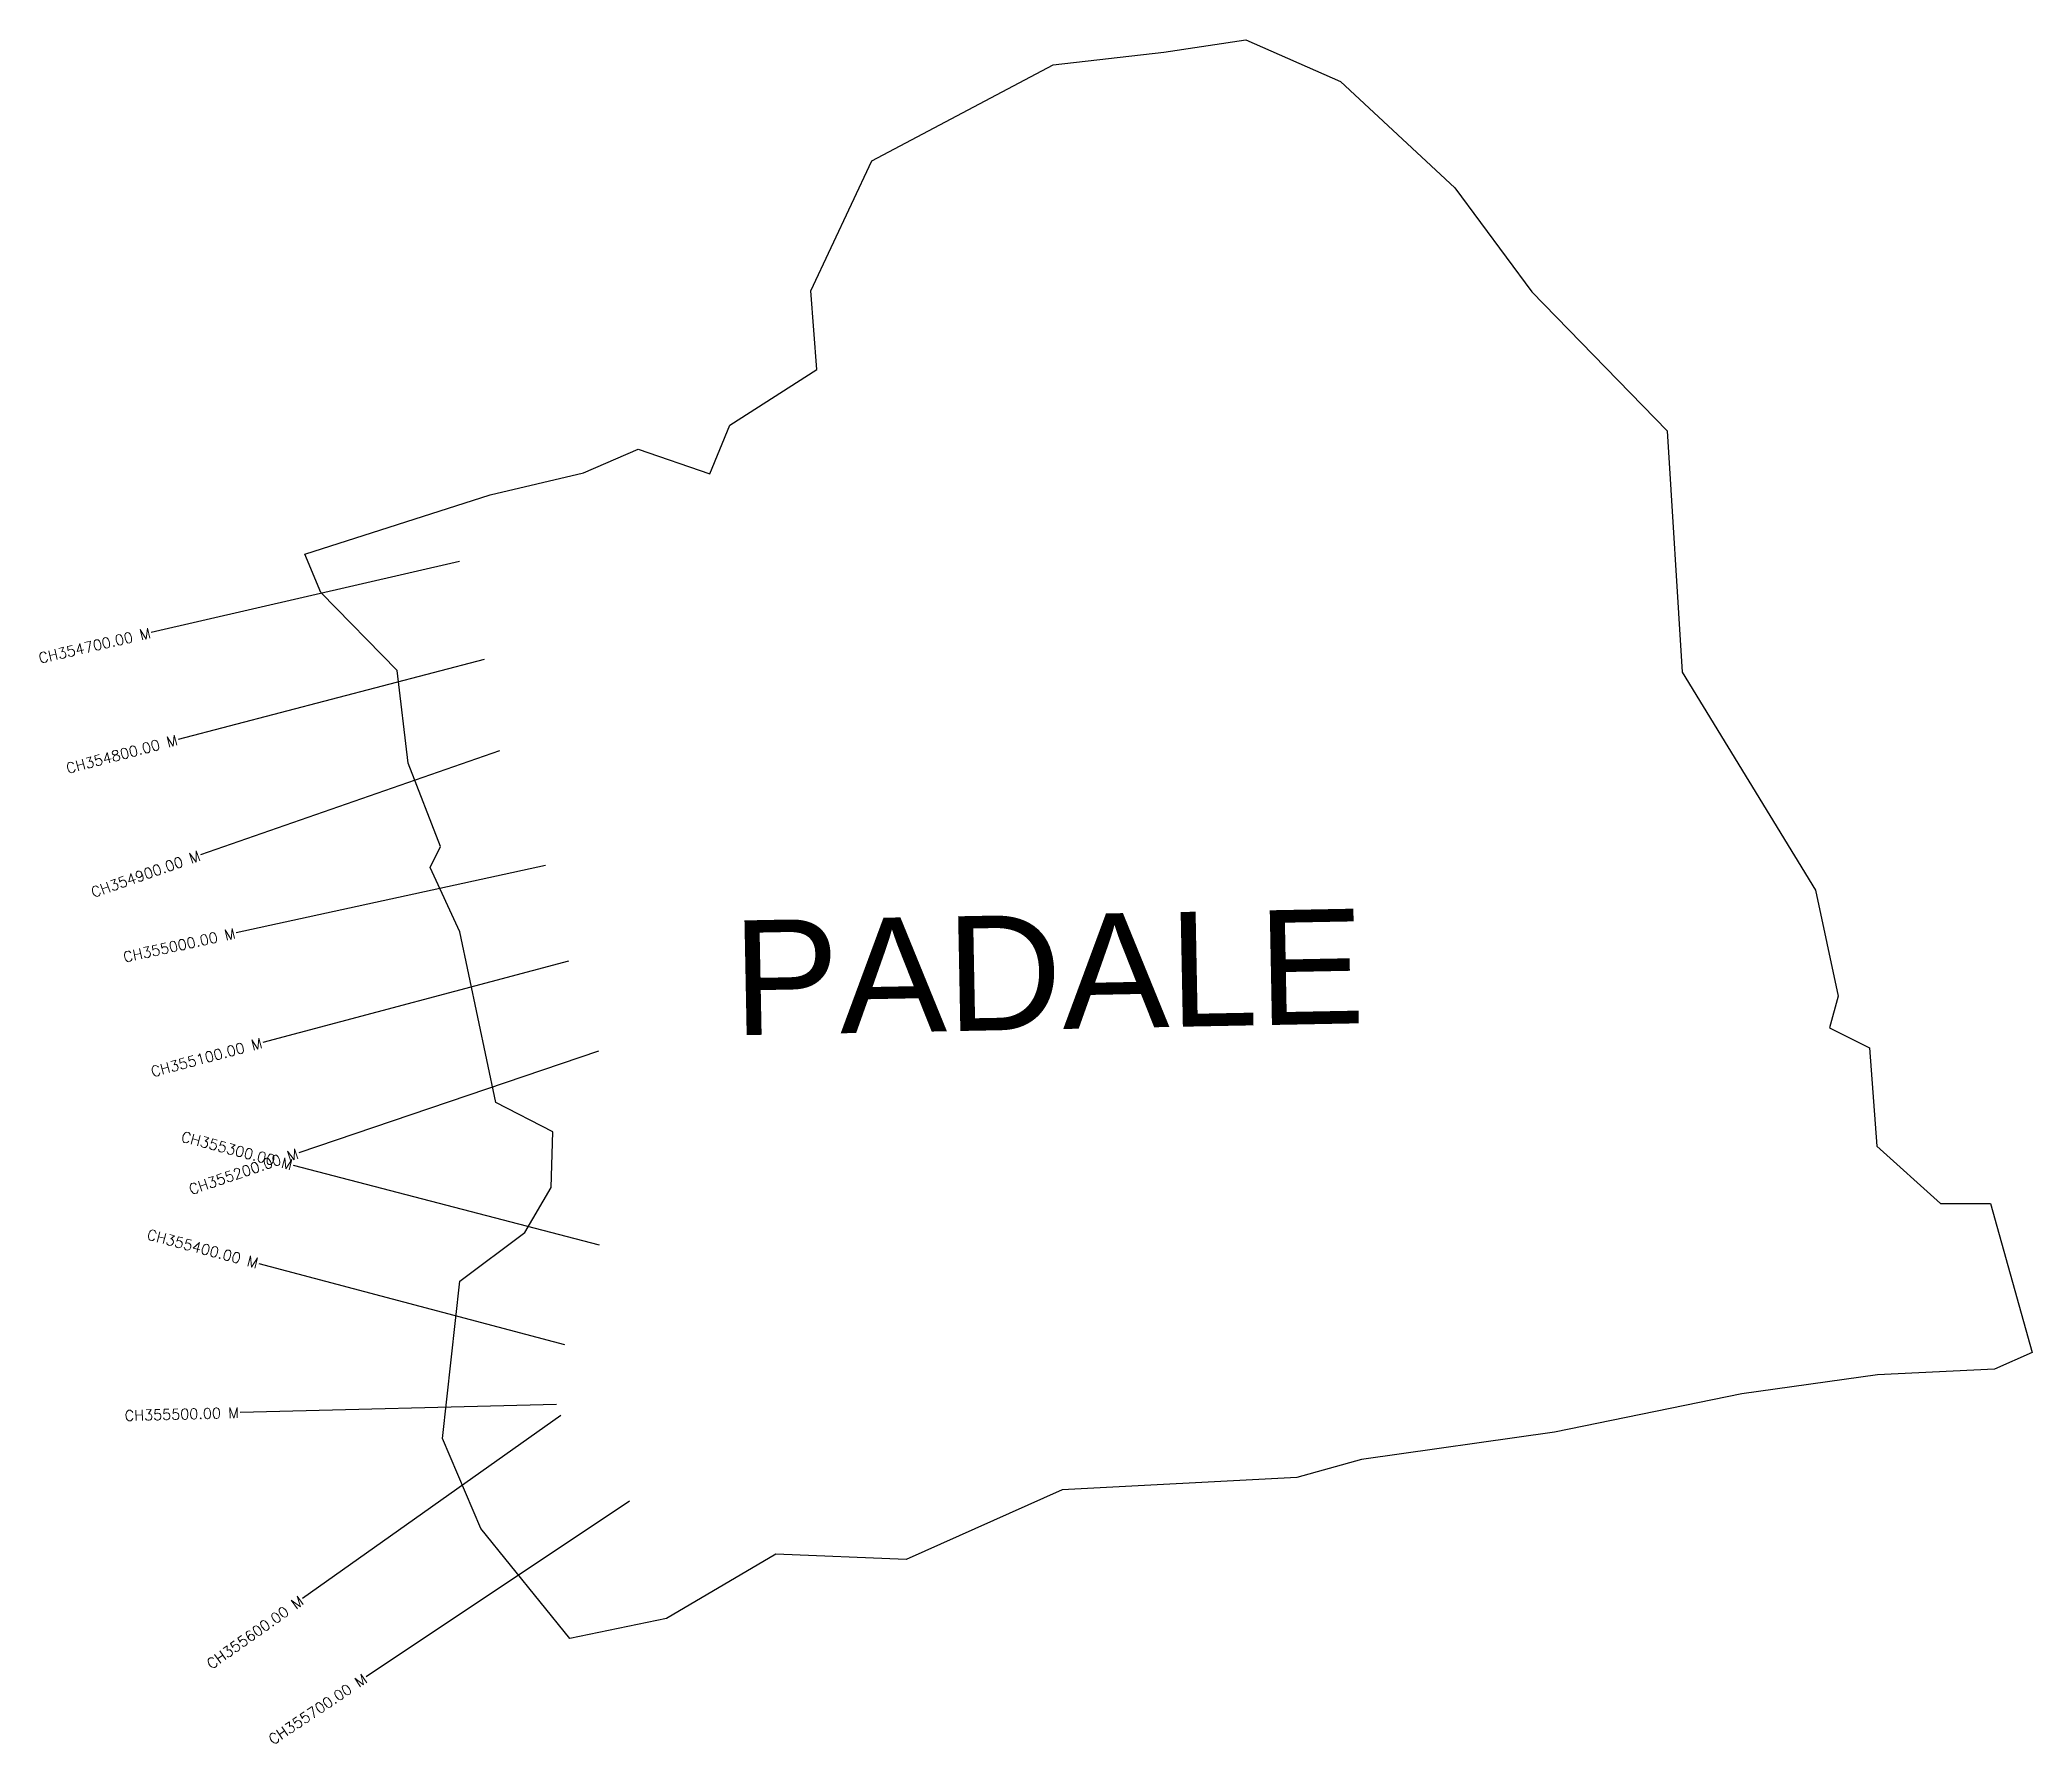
# Model space of a CAD drawing. Header units: metres. Extents: x 295718 to 297607, y 1977185 to 1978799.
import ezdxf
from ezdxf.enums import TextEntityAlignment as Align

# ---------------------------------------------------------------- set-up
doc = ezdxf.new("R2010")
doc.units = ezdxf.units.M
doc.header["$MEASUREMENT"] = 0
for name, color, linetype in [('CS', 134, 'Continuous'), ('CSMark', 6, 'Continuous'), ('village', 3, 'Continuous'), ('VILLAGE NAME', 250, 'Continuous')]:
    doc.layers.add(name, color=color, linetype=linetype)
doc.styles.get("Standard").update_dxf_attribs({"font": 'simplex.shx'})

msp = doc.modelspace()

# ---------------------------------------------------------------- linework, layer by layer
at = {"layer": 'CS'}
for p, q in [((296115.9, 1978304.8), (295823.5, 1978237.5)), ((296139.2, 1978212.1), (295849, 1978136.2)), ((296153.7, 1978125.3), (295870.3, 1978026.8)), ((296197.2, 1978016.6), (295904.1, 1977952.8)), ((296219.2, 1977926), (295929.3, 1977849)), ((296247.5, 1977840.7), (295963.4, 1977744.3)), ((296248.6, 1977656.9), (295958.3, 1977732.4)), ((296215.6, 1977562.2), (295925.7, 1977639.2)), ((296207.6, 1977505.8), (295907.7, 1977498.1)), ((296211.7, 1977495.3), (295967, 1977321.7)), ((296276.8, 1977414), (296027.2, 1977247.6))]:
    msp.add_line(p, q, dxfattribs=at)
at = {"layer": 'village', "color": 3, "true_color": 0x00ff00}
msp.add_polyline3d([(297606.9, 1977554.9, 0), (297571.3, 1977539.4, 0), (297460.2, 1977534, 0), (297331.6, 1977515.8, 0), (297154.1, 1977479.4, 0), (296970.9, 1977453.6, 0), (296909.6, 1977436.7, 0), (296687.2, 1977425, 0), (296539.4, 1977358.7, 0), (296415.6, 1977363.8, 0), (296312, 1977302.9, 0), (296220.4, 1977283.9, 0), (296135.9, 1977388.2, 0), (296099.5, 1977473.4, 0), (296116, 1977622.8, 0), (296177.8, 1977668.9, 0), (296202.6, 1977711.6, 0), (296204.2, 1977764.3, 0), (296150.1, 1977792, 0), (296116.1, 1977953.9, 0), (296088, 1978014.9, 0), (296097.8, 1978034.8, 0), (296067.1, 1978113.6, 0), (296056.7, 1978201.6, 0), (295984.2, 1978275.4, 0), (295969, 1978311.9, 0), (296144.9, 1978368.1, 0), (296233.2, 1978388.8, 0), (296285.3, 1978411.2, 0), (296353.1, 1978388, 0), (296372.2, 1978434.2, 0), (296454.6, 1978486.8, 0), (296448.9, 1978561.4, 0), (296506.6, 1978684.8, 0), (296678.8, 1978775.7, 0), (296783.6, 1978787.6, 0), (296861.4, 1978799.3, 0), (296951, 1978759.8, 0), (297059.6, 1978659.2, 0), (297132.5, 1978560.6, 0), (297260.9, 1978428.8, 0), (297275, 1978200, 0), (297401.3, 1977993.3, 0), (297423, 1977892.9, 0), (297414.6, 1977862.9, 0), (297452.6, 1977843.8, 0), (297459.6, 1977750.7, 0), (297520, 1977696.2, 0), (297567.5, 1977696.2, 0)], close=True, dxfattribs=at)

# ---------------------------------------------------------------- texts
at = {"layer": 'CSMark'}
for s, rotation, p in [('CH354700.00 M', 12.9543, (295822.6, 1978237.3)), ('CH354800.00 M', 14.6568, (295848, 1978135.9)), ('CH354900.00 M', 19.1716, (295869.4, 1978026.4)), ('CH355000.00 M', 12.2721, (295903.1, 1977952.6)), ('CH355100.00 M', 14.8821, (295928.3, 1977848.7)), ('CH355300.00 M', 345.4175, (295957.3, 1977732.7)), ('CH355200.00 M', 18.7441, (295962.4, 1977744)), ('CH355400.00 M', 345.1214, (295924.7, 1977639.5)), ('CH355500.00 M', 1.4789, (295906.7, 1977498)), ('CH355600.00 M', 35.3587, (295966.2, 1977321.1)), ('CH355700.00 M', 33.7055, (296026.4, 1977247))]:
    msp.add_text(s, height=10, rotation=rotation, dxfattribs=at).set_placement(p, align=Align.MIDDLE_RIGHT)
at = {"layer": 'VILLAGE NAME', "insert": (296373.5, 1977964.4), "char_height": 108.748, "attachment_point": 1, "rotation": 1.1028}
msp.add_mtext_dynamic_manual_height_columns('{\\fArial|b0|i0|c0|p34;PADALE}', width=1571.314, gutter_width=543.7, heights=[0], dxfattribs=at)

doc.saveas('drawing.dxf')
